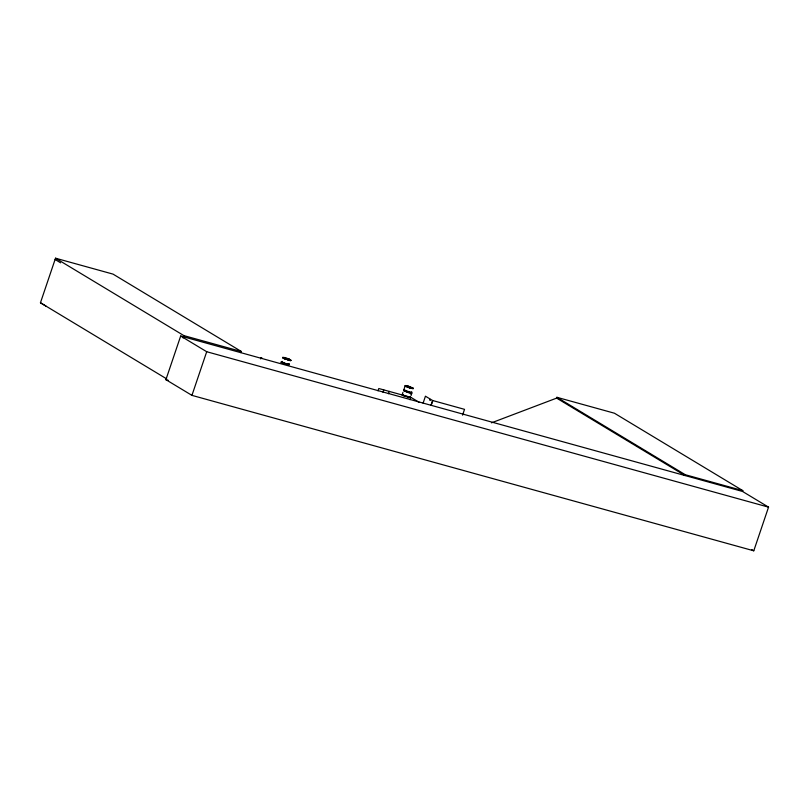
<?xml version="1.0" encoding="UTF-8"?>
<svg xmlns="http://www.w3.org/2000/svg" width="809" height="809" viewBox="0 0 809 809"><rect width="100%" height="100%" fill="white"/><g stroke="black" fill="none" stroke-linecap="round" stroke-linejoin="round"><path stroke-width="1.21" d="M45.951 306.105L40.45 302.768L55.528 258.202L113.038 274.12L241.416 351.531L240.688 352.623M165.906 379.674L180.68 336.028L742.52 491.447L768.55 507.142L753.776 550.798L191.935 395.368L165.906 379.674L168.343 380.341M183.117 337.97L183.906 335.624L55.528 258.202M191.935 395.368L206.71 351.723L180.68 336.028M260.538 358.872L260.781 358.154L261.631 358.559M378.015 390.838L378.804 388.512L410.739 397.35M382.95 392.203L383.739 389.877M388.441 393.73L389.23 391.394M404.884 395.834L402.255 394.559L402.902 392.416M409.657 392.052L403.883 389.746L405.157 385.731M409.951 399.676L410.841 397.32L419.254 402.397M423.087 403.175L425.443 396.198L432.805 400.627L431.227 405.289M429.983 400.081L430.226 399.373L430.145 400.303M431.025 405.157L432.593 400.506L464.528 409.344L462.566 415.159M491.457 422.844L556.632 398.119L556.916 397.31L614.425 413.217L742.793 490.628L742.52 491.447M556.916 397.31L685.284 474.721L685.011 475.54L556.632 398.119M282.624 357.76L285.83 358.589M285.021 358.266L285.344 358.326M286.042 358.589L284.99 358.134L285.567 358.256M285.365 358.913L290.552 360.632M281.107 362.189L281.856 362.189M290.947 360.167L284.465 358.397M290.542 360.622C290.643 358.852 286.022 358.154 284.212 357.497M281.188 362.038C283.029 363.13 288.53 365.435 289.086 364.374M410.537 388.178C419.315 390.292 402.811 384.74 407.766 386.49M403.934 389.807C404.46 390.909 411.781 393.852 411.67 392.041M403.853 390.059L403.944 390.787M402.306 394.62L404.773 396.117M410.406 397.239L405.936 396.208M463.466 414.451L464.063 414.39M282.129 361.38C280.389 361.926 289.45 365.081 289.207 363.828M281.977 361.643C280.248 362.21 289.389 365.385 289.167 364.121M281.896 361.886L281.158 362.341L282.837 363.231M405.966 385.569L405.198 385.569L405.582 385.944M405.319 385.923L405.835 385.974M412.651 388.381L413.166 388.451M404.318 390.403L403.61 390.555M402.73 394.923L401.982 394.923L403.721 395.975M284.222 357.497L282.735 357.356L284.414 358.549M285.789 358.245L290.785 360.581M289.329 360.43L290.057 360.571M405.885 385.731L406.624 385.853M405.815 385.974L407.787 386.287M408.191 386.672L407.453 386.348M412.671 388.401L410.001 387.703M260.64 357.588L262.055 358.266M406.614 385.873L413.348 388.563L409.941 387.885M406.543 386.126L407.443 386.429M289.48 360.045L288.257 359.823M288.247 360.015L290.896 360.329L289.207 359.135M409.657 392.052L411.993 392.274M407.958 397.158L410.365 397.543L410.032 396.865M407.878 397.411L408.798 397.644M183.906 335.624L241.416 351.531M685.284 474.721L742.793 490.628M206.71 351.723L768.55 507.142M408.616 386.247C408.08 386.035 404.571 384.983 405.511 386.105M407.938 386.682L408.474 386.833L408.06 386.53M410.881 388.421L405.44 386.348M288.429 360.207L282.695 357.497L289.956 359.661M408.606 386.247L413.045 388.017M405.562 385.954L410.001 387.723M409.951 387.865L405.511 386.095M405.835 396.501L406.917 396.855M285.314 358.276L285.911 358.508M284.829 363.989L289.248 364.869M407.888 386.965L408.929 387.349M284.829 363.989L282.826 363.231M284.414 358.539L285.365 358.933M285.294 359.166L283.554 358.438M284.485 358.387L282.786 357.497M260.609 357.669L261.985 358.316M412.307 388.108L412.883 388.421M403.934 390.787C405.693 391.617 411.002 393.973 411.397 392.85M283.099 357.74L283.625 358.185M751.692 549.533L753.776 550.798M40.45 302.768L166.664 378.875M55.103 259.477L60.604 262.824M411.548 392.587C410.992 393.649 405.481 391.344 403.651 390.251M411.751 393.235L411.073 395.237L411.761 393.235"/></g></svg>
